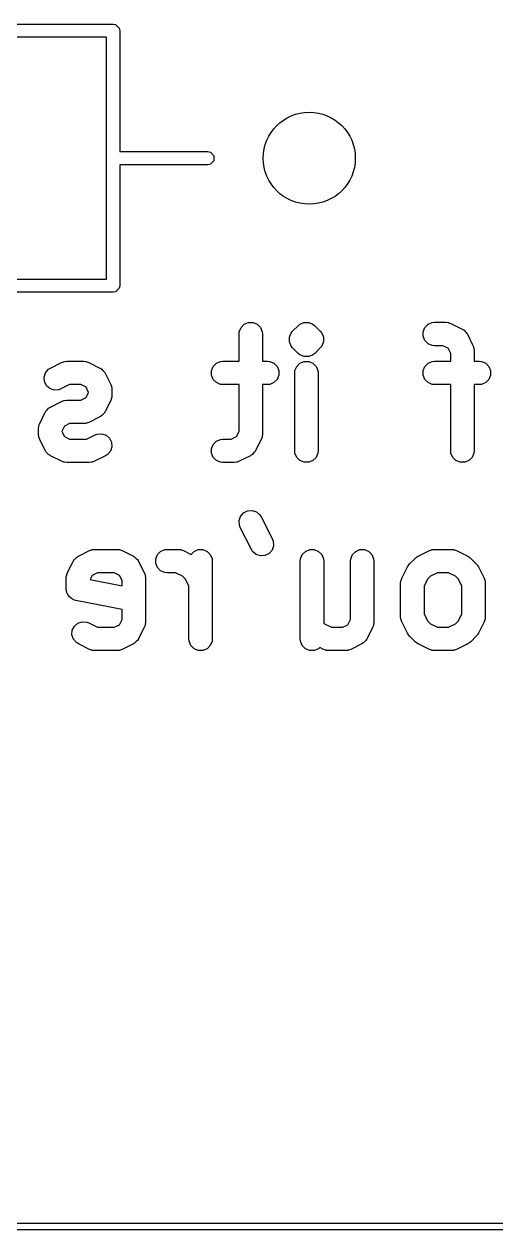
# Model space of a CAD drawing. Extents: x 50.8 to 101.6, y -101.6 to -50.8.
# Drawn here: x 89.27 to 92.86, y -101.62 to -92.45 of the extents above; entities that cross this region are included whole.
import ezdxf

# ---------------------------------------------------------------- set-up
doc = ezdxf.new("R2010")
doc.units = 0
doc.layers.add('BLACK', color=7, linetype='CONTINUOUS')

msp = doc.modelspace()

# ---------------------------------------------------------------- linework, layer by layer
at = {"layer": 'BLACK', "linetype": 'CONTINUOUS'}
for p, q in [((85.31, -92.452), (89.95, -92.452)), ((89.95, -92.452), (89.969134, -92.455806)), ((89.969134, -92.455806), (89.996194, -92.482866)), ((89.9, -92.552), (85.36, -92.552)), ((89.9, -94.392), (89.9, -92.552)), ((89.996194, -92.482866), (90, -92.502)), ((90, -92.502), (90, -93.422)), ((90, -93.422), (90.67, -93.422)), ((90.67, -93.422), (90.689134, -93.425806)), ((90.689134, -93.425806), (90.716194, -93.452866)), ((90.716194, -93.452866), (90.716194, -93.491134)), ((90.67, -93.522), (90, -93.522)), ((90, -93.522), (90, -94.442)), ((90.689134, -93.518194), (90.67, -93.522)), ((90.716194, -93.491134), (90.689134, -93.518194)), ((85.36, -94.392), (89.9, -94.392)), ((89.996194, -94.461134), (89.969134, -94.488194)), ((90, -94.442), (89.996194, -94.461134)), ((89.95, -94.492), (85.31, -94.492)), ((89.969134, -94.488194), (89.95, -94.492)), ((90.921582, -94.760013), (90.94611, -94.735485)), ((90.94611, -94.735485), (90.978156, -94.722211)), ((90.978156, -94.722211), (91.012844, -94.722211)), ((91.012844, -94.722211), (91.04489, -94.735485)), ((91.04489, -94.735485), (91.069418, -94.760013)), ((91.313638, -94.788874), (91.355971, -94.746541)), ((91.355971, -94.746541), (91.369443, -94.735485)), ((91.369443, -94.735485), (91.401489, -94.722211)), ((91.401489, -94.722211), (91.436177, -94.722211)), ((91.436177, -94.722211), (91.468223, -94.735485)), ((91.468223, -94.735485), (91.481695, -94.746541)), ((91.481695, -94.746541), (91.524028, -94.788874)), ((92.318581, -94.760013), (92.343109, -94.735485)), ((92.343109, -94.735485), (92.375155, -94.722211)), ((92.375155, -94.722211), (92.392499, -94.720503)), ((92.392499, -94.720503), (92.477166, -94.720503)), ((92.477166, -94.720503), (92.49451, -94.722211)), ((92.49451, -94.722211), (92.497461, -94.723433)), ((92.497461, -94.723433), (92.500646, -94.72366)), ((92.500646, -94.72366), (92.516923, -94.729888)), ((92.516923, -94.729888), (92.60159, -94.772221)), ((90.9066, -94.809403), (90.908308, -94.792059)), ((90.9066, -95.016836), (90.9066, -94.809403)), ((90.908308, -94.792059), (90.921582, -94.760013)), ((91.069418, -94.760013), (91.082692, -94.792059)), ((91.082692, -94.792059), (91.0844, -94.809403)), ((91.0844, -94.809403), (91.0844, -95.016836)), ((91.289308, -94.834392), (91.292475, -94.826747)), ((91.289308, -94.86908), (91.289308, -94.834392)), ((91.292475, -94.826747), (91.302582, -94.802345)), ((91.302582, -94.802345), (91.302586, -94.80234)), ((91.302586, -94.80234), (91.313638, -94.788874)), ((91.524028, -94.788874), (91.535079, -94.80234)), ((91.535079, -94.80234), (91.535084, -94.802345)), ((91.535084, -94.802345), (91.545192, -94.826747)), ((91.545192, -94.826747), (91.548358, -94.834392)), ((91.548358, -94.834392), (91.548358, -94.86908)), ((92.305307, -94.792059), (92.318581, -94.760013)), ((92.305307, -94.826747), (92.305307, -94.792059)), ((92.318581, -94.858793), (92.305307, -94.826747)), ((92.60159, -94.772221), (92.604489, -94.774046)), ((92.604489, -94.774046), (92.60586, -94.774503)), ((92.60586, -94.774503), (92.607566, -94.775982)), ((92.607566, -94.775982), (92.616339, -94.781505)), ((92.616339, -94.781505), (92.623641, -94.789925)), ((92.623641, -94.789925), (92.632064, -94.79723)), ((92.632064, -94.79723), (92.637588, -94.806006)), ((92.637588, -94.806006), (92.639065, -94.807709)), ((92.639065, -94.807709), (92.63952, -94.809076)), ((92.63952, -94.809076), (92.641348, -94.811979)), ((92.641348, -94.811979), (92.683681, -94.896646)), ((91.29185, -94.875216), (91.289308, -94.86908)), ((91.302581, -94.901125), (91.29185, -94.875216)), ((91.313637, -94.914597), (91.302581, -94.901125)), ((91.355971, -94.956931), (91.313637, -94.914597)), ((91.524029, -94.914597), (91.481696, -94.956931)), ((91.535085, -94.901125), (91.524029, -94.914597)), ((91.545816, -94.875216), (91.535085, -94.901125)), ((91.548358, -94.86908), (91.545816, -94.875216)), ((92.343109, -94.883321), (92.318581, -94.858793)), ((92.375155, -94.896595), (92.343109, -94.883321)), ((92.392499, -94.898303), (92.375155, -94.896595)), ((92.456179, -94.898303), (92.392499, -94.898303)), ((92.49557, -94.917998), (92.456179, -94.898303)), ((92.515266, -94.957389), (92.49557, -94.917998)), ((92.683681, -94.896646), (92.689909, -94.912923)), ((92.689909, -94.912923), (92.690135, -94.916107)), ((92.690135, -94.916107), (92.691358, -94.919059)), ((92.691358, -94.919059), (92.693066, -94.936403)), ((92.693066, -94.936403), (92.693066, -95.016836)), ((89.474076, -95.068556), (89.558742, -95.026222)), ((89.558742, -95.026222), (89.575019, -95.019993)), ((89.575019, -95.019993), (89.578204, -95.019766)), ((89.578204, -95.019766), (89.581156, -95.018544)), ((89.581156, -95.018544), (89.5985, -95.016836)), ((89.5985, -95.016836), (89.7255, -95.016836)), ((89.7255, -95.016836), (89.742844, -95.018544)), ((89.742844, -95.018544), (89.745795, -95.019766)), ((89.745795, -95.019766), (89.748981, -95.019993)), ((89.748981, -95.019993), (89.765258, -95.026222)), ((89.765258, -95.026222), (89.849925, -95.068556)), ((90.709915, -95.056346), (90.734443, -95.031818)), ((90.734443, -95.031818), (90.766489, -95.018544)), ((90.766489, -95.018544), (90.783833, -95.016836)), ((90.783833, -95.016836), (90.9066, -95.016836)), ((91.0844, -95.016836), (91.1225, -95.016836)), ((91.1225, -95.016836), (91.139844, -95.018544)), ((91.139844, -95.018544), (91.17189, -95.031818)), ((91.17189, -95.031818), (91.196418, -95.056346)), ((91.344915, -95.056346), (91.369443, -95.031818)), ((91.369442, -94.967988), (91.355971, -94.956931)), ((91.401488, -94.981262), (91.369442, -94.967988)), ((91.369443, -95.031818), (91.401489, -95.018544)), ((91.401489, -94.981262), (91.401488, -94.981262)), ((91.40149, -94.981262), (91.401489, -94.981262)), ((91.401489, -95.018544), (91.436177, -95.018544)), ((91.436178, -94.981262), (91.40149, -94.981262)), ((91.436177, -95.018544), (91.468223, -95.031818)), ((91.468224, -94.967988), (91.436178, -94.981262)), ((91.468223, -95.031818), (91.492751, -95.056346)), ((91.481696, -94.956931), (91.468224, -94.967988)), ((92.318581, -95.056346), (92.343109, -95.031818)), ((92.343109, -95.031818), (92.375155, -95.018544)), ((92.375155, -95.018544), (92.392499, -95.016836)), ((92.392499, -95.016836), (92.515266, -95.016836)), ((92.515266, -95.016836), (92.515266, -94.957389)), ((92.693066, -95.016836), (92.731166, -95.016836)), ((92.731166, -95.016836), (92.74851, -95.018544)), ((92.74851, -95.018544), (92.780556, -95.031818)), ((92.780556, -95.031818), (92.805084, -95.056346)), ((89.425632, -95.136952), (89.436601, -95.104044)), ((89.436601, -95.104044), (89.459327, -95.07784)), ((89.459327, -95.07784), (89.474076, -95.068556)), ((89.849925, -95.068556), (89.852823, -95.07038)), ((89.852823, -95.07038), (89.854193, -95.070837)), ((89.854193, -95.070837), (89.855898, -95.072315)), ((89.855898, -95.072315), (89.864674, -95.07784)), ((89.864674, -95.07784), (89.871979, -95.086263)), ((89.871979, -95.086263), (89.880397, -95.093564)), ((89.880397, -95.093564), (89.88592, -95.102338)), ((89.88592, -95.102338), (89.8874, -95.104044)), ((89.8874, -95.104044), (89.887856, -95.105412)), ((89.887856, -95.105412), (89.889682, -95.108313)), ((89.889682, -95.108313), (89.932014, -95.192978)), ((90.696641, -95.088392), (90.709915, -95.056346)), ((90.696641, -95.12308), (90.696641, -95.088392)), ((90.709915, -95.155126), (90.696641, -95.12308)), ((91.196418, -95.056346), (91.209692, -95.088392)), ((91.209692, -95.12308), (91.196418, -95.155126)), ((91.209692, -95.088392), (91.209692, -95.12308)), ((91.329933, -95.105736), (91.331641, -95.088392)), ((91.329933, -95.698403), (91.329933, -95.105736)), ((91.331641, -95.088392), (91.344915, -95.056346)), ((91.492751, -95.056346), (91.506025, -95.088392)), ((91.506025, -95.088392), (91.507733, -95.105736)), ((91.507733, -95.105736), (91.507733, -95.698403)), ((92.305307, -95.088392), (92.318581, -95.056346)), ((92.305307, -95.12308), (92.305307, -95.088392)), ((92.318581, -95.155126), (92.305307, -95.12308)), ((92.805084, -95.056346), (92.818358, -95.088392)), ((92.818358, -95.12308), (92.805084, -95.155126)), ((92.818358, -95.088392), (92.818358, -95.12308)), ((89.428091, -95.171551), (89.425632, -95.136952)), ((89.443604, -95.202577), (89.428091, -95.171551)), ((89.469808, -95.225303), (89.443604, -95.202577)), ((89.619486, -95.194636), (89.553592, -95.227584)), ((89.704514, -95.194636), (89.619486, -95.194636)), ((89.743904, -95.214331), (89.704514, -95.194636)), ((89.7636, -95.253723), (89.743904, -95.214331)), ((89.932014, -95.192978), (89.938243, -95.209255)), ((89.938243, -95.209255), (89.938469, -95.21244)), ((89.938469, -95.21244), (89.939692, -95.215392)), ((89.939692, -95.215392), (89.9414, -95.232736)), ((90.734443, -95.179654), (90.709915, -95.155126)), ((90.766489, -95.192928), (90.734443, -95.179654)), ((90.783833, -95.194636), (90.766489, -95.192928)), ((90.9066, -95.194636), (90.783833, -95.194636)), ((90.9066, -95.550416), (90.9066, -95.194636)), ((91.1225, -95.194636), (91.0844, -95.194636)), ((91.0844, -95.194636), (91.0844, -95.571403)), ((91.139844, -95.192928), (91.1225, -95.194636)), ((91.17189, -95.179654), (91.139844, -95.192928)), ((91.196418, -95.155126), (91.17189, -95.179654)), ((92.343109, -95.179654), (92.318581, -95.155126)), ((92.375155, -95.192928), (92.343109, -95.179654)), ((92.392499, -95.194636), (92.375155, -95.192928)), ((92.515266, -95.194636), (92.392499, -95.194636)), ((92.515266, -95.698403), (92.515266, -95.194636)), ((92.731166, -95.194636), (92.693066, -95.194636)), ((92.693066, -95.194636), (92.693066, -95.698403)), ((92.74851, -95.192928), (92.731166, -95.194636)), ((92.780556, -95.179654), (92.74851, -95.192928)), ((92.805084, -95.155126), (92.780556, -95.179654)), ((89.502716, -95.236272), (89.469808, -95.225303)), ((89.537315, -95.233813), (89.502716, -95.236272)), ((89.553592, -95.227584), (89.537315, -95.233813)), ((89.704514, -95.31317), (89.743904, -95.293475)), ((89.743904, -95.293475), (89.7636, -95.254083)), ((89.7636, -95.254083), (89.7636, -95.253723)), ((89.938243, -95.298551), (89.932014, -95.314828)), ((89.938469, -95.295365), (89.938243, -95.298551)), ((89.939692, -95.292414), (89.938469, -95.295365)), ((89.9414, -95.27507), (89.939692, -95.292414)), ((89.9414, -95.232736), (89.9414, -95.27507)), ((89.436601, -95.400377), (89.438079, -95.398671)), ((89.438079, -95.398671), (89.443604, -95.389896)), ((89.443604, -95.389896), (89.452027, -95.38259)), ((89.452027, -95.38259), (89.459328, -95.374173)), ((89.459328, -95.374173), (89.468102, -95.368649)), ((89.468102, -95.368649), (89.469808, -95.36717)), ((89.469808, -95.36717), (89.471176, -95.366713)), ((89.471176, -95.366713), (89.474077, -95.364888)), ((89.474077, -95.364888), (89.558742, -95.322556)), ((89.558742, -95.322556), (89.575019, -95.316327)), ((89.575019, -95.316327), (89.578204, -95.3161)), ((89.578204, -95.3161), (89.581156, -95.314878)), ((89.581156, -95.314878), (89.5985, -95.31317)), ((89.5985, -95.31317), (89.704514, -95.31317)), ((89.932014, -95.314828), (89.889682, -95.399493)), ((89.385757, -95.505589), (89.391986, -95.489312)), ((89.391986, -95.489312), (89.43432, -95.404645)), ((89.43432, -95.404645), (89.436144, -95.401746)), ((89.436144, -95.401746), (89.436601, -95.400377)), ((89.742844, -95.489262), (89.7255, -95.49097)), ((89.745795, -95.488039), (89.742844, -95.489262)), ((89.748981, -95.487813), (89.745795, -95.488039)), ((89.765258, -95.481584), (89.748981, -95.487813)), ((89.849925, -95.43925), (89.765258, -95.481584)), ((89.852823, -95.437425), (89.849925, -95.43925)), ((89.854193, -95.436969), (89.852823, -95.437425)), ((89.855898, -95.43549), (89.854193, -95.436969)), ((89.864674, -95.429966), (89.855898, -95.43549)), ((89.871979, -95.421542), (89.864674, -95.429966)), ((89.880397, -95.414242), (89.871979, -95.421542)), ((89.88592, -95.405467), (89.880397, -95.414242)), ((89.8874, -95.403762), (89.88592, -95.405467)), ((89.887856, -95.402393), (89.8874, -95.403762)), ((89.889682, -95.399493), (89.887856, -95.402393)), ((89.3826, -95.52907), (89.384308, -95.511726)), ((89.3826, -95.571403), (89.3826, -95.52907)), ((89.384308, -95.588747), (89.3826, -95.571403)), ((89.384308, -95.511726), (89.38553, -95.508774)), ((89.38553, -95.508774), (89.385757, -95.505589)), ((89.580095, -95.510666), (89.5604, -95.550056)), ((89.5604, -95.550056), (89.5604, -95.550417)), ((89.5604, -95.550417), (89.580095, -95.589807)), ((89.619487, -95.49097), (89.580095, -95.510666)), ((89.7255, -95.49097), (89.619487, -95.49097)), ((89.746847, -95.609503), (89.812742, -95.576556)), ((89.812742, -95.576556), (89.829019, -95.570327)), ((89.829019, -95.570327), (89.863618, -95.567868)), ((89.863618, -95.567868), (89.896526, -95.578837)), ((89.896526, -95.578837), (89.92273, -95.601564)), ((90.886904, -95.589807), (90.9066, -95.550416)), ((91.0844, -95.571403), (91.082692, -95.588747)), ((89.38553, -95.591698), (89.384308, -95.588747)), ((89.385757, -95.594884), (89.38553, -95.591698)), ((89.391986, -95.611161), (89.385757, -95.594884)), ((89.43432, -95.695828), (89.391986, -95.611161)), ((89.580095, -95.589807), (89.619487, -95.609503)), ((89.619487, -95.609503), (89.746847, -95.609503)), ((89.92273, -95.601564), (89.938243, -95.63259)), ((89.940702, -95.667189), (89.929732, -95.700097)), ((89.938243, -95.63259), (89.940702, -95.667189)), ((90.696641, -95.681059), (90.709915, -95.649013)), ((90.709915, -95.649013), (90.734443, -95.624485)), ((90.734443, -95.624485), (90.766489, -95.611211)), ((90.766489, -95.611211), (90.783833, -95.609503)), ((90.783833, -95.609503), (90.847513, -95.609503)), ((90.847513, -95.609503), (90.886904, -95.589807)), ((91.075015, -95.61116), (91.032682, -95.695827)), ((91.081243, -95.594883), (91.075015, -95.61116)), ((91.081469, -95.591698), (91.081243, -95.594883)), ((91.082692, -95.588747), (91.081469, -95.591698)), ((89.436144, -95.698726), (89.43432, -95.695828)), ((89.436601, -95.700096), (89.436144, -95.698726)), ((89.438079, -95.701801), (89.436601, -95.700096)), ((89.443604, -95.710577), (89.438079, -95.701801)), ((89.452027, -95.717882), (89.443604, -95.710577)), ((89.459328, -95.7263), (89.452027, -95.717882)), ((89.468102, -95.731823), (89.459328, -95.7263)), ((89.469808, -95.733303), (89.468102, -95.731823)), ((89.471176, -95.733759), (89.469808, -95.733303)), ((89.474077, -95.735585), (89.471176, -95.733759)), ((89.558742, -95.777917), (89.474077, -95.735585)), ((89.892257, -95.735585), (89.807591, -95.777918)), ((89.907006, -95.726301), (89.892257, -95.735585)), ((89.929732, -95.700097), (89.907006, -95.726301)), ((90.696641, -95.715747), (90.696641, -95.681059)), ((90.709915, -95.747793), (90.696641, -95.715747)), ((90.734443, -95.772321), (90.709915, -95.747793)), ((90.992924, -95.735585), (90.908257, -95.777918)), ((90.995823, -95.733759), (90.992924, -95.735585)), ((90.997194, -95.733303), (90.995823, -95.733759)), ((90.9989, -95.731823), (90.997194, -95.733303)), ((91.007673, -95.726301), (90.9989, -95.731823)), ((91.014975, -95.71788), (91.007673, -95.726301)), ((91.023398, -95.710576), (91.014975, -95.71788)), ((91.028922, -95.701799), (91.023398, -95.710576)), ((91.030399, -95.700097), (91.028922, -95.701799)), ((91.030854, -95.698729), (91.030399, -95.700097)), ((91.032682, -95.695827), (91.030854, -95.698729)), ((91.331641, -95.715747), (91.329933, -95.698403)), ((91.344915, -95.747793), (91.331641, -95.715747)), ((91.369443, -95.772321), (91.344915, -95.747793)), ((91.492751, -95.747793), (91.468223, -95.772321)), ((91.506025, -95.715747), (91.492751, -95.747793)), ((91.507733, -95.698403), (91.506025, -95.715747)), ((92.516974, -95.715747), (92.515266, -95.698403)), ((92.530248, -95.747793), (92.516974, -95.715747)), ((92.554776, -95.772321), (92.530248, -95.747793)), ((92.678084, -95.747793), (92.653556, -95.772321)), ((92.691358, -95.715747), (92.678084, -95.747793)), ((92.693066, -95.698403), (92.691358, -95.715747)), ((89.575019, -95.784146), (89.558742, -95.777917)), ((89.578204, -95.784372), (89.575019, -95.784146)), ((89.581156, -95.785595), (89.578204, -95.784372)), ((89.5985, -95.787303), (89.581156, -95.785595)), ((89.767834, -95.787303), (89.5985, -95.787303)), ((89.785178, -95.785595), (89.767834, -95.787303)), ((89.788129, -95.784372), (89.785178, -95.785595)), ((89.791315, -95.784146), (89.788129, -95.784372)), ((89.807591, -95.777918), (89.791315, -95.784146)), ((90.766489, -95.785595), (90.734443, -95.772321)), ((90.783833, -95.787303), (90.766489, -95.785595)), ((90.8685, -95.787303), (90.783833, -95.787303)), ((90.885844, -95.785595), (90.8685, -95.787303)), ((90.888795, -95.784372), (90.885844, -95.785595)), ((90.89198, -95.784146), (90.888795, -95.784372)), ((90.908257, -95.777918), (90.89198, -95.784146)), ((91.401489, -95.785595), (91.369443, -95.772321)), ((91.436177, -95.785595), (91.401489, -95.785595)), ((91.468223, -95.772321), (91.436177, -95.785595)), ((92.586822, -95.785595), (92.554776, -95.772321)), ((92.62151, -95.785595), (92.586822, -95.785595)), ((92.653556, -95.772321), (92.62151, -95.785595)), ((90.907295, -96.229524), (90.918264, -96.196616)), ((90.918264, -96.196616), (90.940991, -96.170412)), ((90.940991, -96.170412), (90.972017, -96.1549)), ((90.972017, -96.1549), (91.006616, -96.152441)), ((91.006616, -96.152441), (91.039524, -96.16341)), ((91.039524, -96.16341), (91.065728, -96.186137)), ((91.065728, -96.186137), (91.075012, -96.200886)), ((91.075012, -96.200886), (91.159678, -96.370219)), ((90.909754, -96.264123), (90.907295, -96.229524)), ((90.915982, -96.2804), (90.909754, -96.264123)), ((91.000648, -96.449733), (90.915982, -96.2804)), ((91.159678, -96.370219), (91.165907, -96.386496)), ((91.165907, -96.386496), (91.168365, -96.421095)), ((89.682838, -96.501621), (89.685739, -96.499796)), ((89.685739, -96.499796), (89.770407, -96.457462)), ((89.770407, -96.457462), (89.786683, -96.451233)), ((89.786683, -96.451233), (89.789868, -96.451006)), ((89.789868, -96.451006), (89.79282, -96.449784)), ((89.79282, -96.449784), (89.810164, -96.448076)), ((89.810164, -96.448076), (89.979497, -96.448076)), ((89.979497, -96.448076), (89.996841, -96.449784)), ((89.996841, -96.449784), (89.999792, -96.451006)), ((89.999792, -96.451006), (90.002978, -96.451233)), ((90.002978, -96.451233), (90.019255, -96.457462)), ((90.019255, -96.457462), (90.103922, -96.499796)), ((90.103922, -96.499796), (90.10682, -96.50162)), ((90.273305, -96.519632), (90.286579, -96.487586)), ((90.286579, -96.487586), (90.311107, -96.463058)), ((90.311107, -96.463058), (90.343153, -96.449784)), ((90.343153, -96.449784), (90.360497, -96.448076)), ((90.360497, -96.448076), (90.445164, -96.448076)), ((90.445164, -96.448076), (90.462508, -96.449784)), ((90.462508, -96.449784), (90.465459, -96.451006)), ((90.465459, -96.451006), (90.468645, -96.451233)), ((90.468645, -96.451233), (90.484922, -96.457462)), ((90.484922, -96.457462), (90.542108, -96.486056)), ((90.542108, -96.486056), (90.565107, -96.463058)), ((90.565107, -96.463058), (90.597153, -96.449784)), ((90.597153, -96.449784), (90.631841, -96.449784)), ((90.631841, -96.449784), (90.663887, -96.463058)), ((90.663887, -96.463058), (90.688415, -96.487586)), ((90.688415, -96.487586), (90.701689, -96.519632)), ((91.009933, -96.464482), (91.000648, -96.449733)), ((91.036137, -96.487209), (91.009933, -96.464482)), ((91.069044, -96.498178), (91.036137, -96.487209)), ((91.103643, -96.49572), (91.069044, -96.498178)), ((91.134669, -96.480207), (91.103643, -96.49572)), ((91.157396, -96.454003), (91.134669, -96.480207)), ((91.168365, -96.421095), (91.157396, -96.454003)), ((91.373971, -96.519632), (91.387245, -96.487586)), ((91.387245, -96.487586), (91.411773, -96.463058)), ((91.411773, -96.463058), (91.443819, -96.449784)), ((91.443819, -96.449784), (91.478507, -96.449784)), ((91.478507, -96.449784), (91.510553, -96.463058)), ((91.510553, -96.463058), (91.535081, -96.487586)), ((91.535081, -96.487586), (91.548355, -96.519632)), ((91.754971, -96.519632), (91.768245, -96.487586)), ((91.768245, -96.487586), (91.792773, -96.463058)), ((91.792773, -96.463058), (91.824819, -96.449784)), ((91.824819, -96.449784), (91.859507, -96.449784)), ((91.859507, -96.449784), (91.891553, -96.463058)), ((91.891553, -96.463058), (91.916081, -96.487586)), ((91.916081, -96.487586), (91.929355, -96.519632)), ((92.260608, -96.504493), (92.268071, -96.499796)), ((92.268071, -96.499796), (92.352739, -96.457462)), ((92.352739, -96.457462), (92.369015, -96.451233)), ((92.369015, -96.451233), (92.3722, -96.451006)), ((92.3722, -96.451006), (92.375152, -96.449784)), ((92.375152, -96.449784), (92.392496, -96.448076)), ((92.392496, -96.448076), (92.519496, -96.448076)), ((92.519496, -96.448076), (92.53684, -96.449784)), ((92.53684, -96.449784), (92.539791, -96.451006)), ((92.539791, -96.451006), (92.542977, -96.451233)), ((92.542977, -96.451233), (92.559254, -96.457462)), ((92.559254, -96.457462), (92.643921, -96.499796)), ((92.643921, -96.499796), (92.651383, -96.504493)), ((89.603649, -96.624219), (89.645982, -96.539553)), ((89.645982, -96.539553), (89.647807, -96.536652)), ((89.647807, -96.536652), (89.648264, -96.535284)), ((89.648264, -96.535284), (89.649741, -96.53358)), ((89.649741, -96.53358), (89.655266, -96.524804)), ((89.655266, -96.524804), (89.663686, -96.5175)), ((89.663686, -96.5175), (89.67099, -96.50908)), ((89.67099, -96.50908), (89.679766, -96.503555)), ((89.679766, -96.503555), (89.68147, -96.502078)), ((89.68147, -96.502078), (89.682838, -96.501621)), ((90.10682, -96.50162), (90.10819, -96.502077)), ((90.10819, -96.502077), (90.109895, -96.503555)), ((90.109895, -96.503555), (90.118671, -96.50908)), ((90.118671, -96.50908), (90.125976, -96.517503)), ((90.125976, -96.517503), (90.134394, -96.524804)), ((90.134394, -96.524804), (90.139917, -96.533578)), ((90.139917, -96.533578), (90.141397, -96.535284)), ((90.141397, -96.535284), (90.141853, -96.536652)), ((90.141853, -96.536652), (90.143679, -96.539553)), ((90.143679, -96.539553), (90.186011, -96.624218)), ((90.273305, -96.55432), (90.273305, -96.519632)), ((90.286579, -96.586366), (90.273305, -96.55432)), ((90.311107, -96.610894), (90.286579, -96.586366)), ((90.701689, -96.519632), (90.703397, -96.536976)), ((90.703397, -96.536976), (90.703397, -97.129643)), ((91.372263, -96.536976), (91.373971, -96.519632)), ((91.372263, -97.129643), (91.372263, -96.536976)), ((91.548355, -96.519632), (91.550063, -96.536976)), ((91.550063, -96.536976), (91.550063, -97.008152)), ((91.753263, -96.536976), (91.754971, -96.519632)), ((91.753263, -96.981656), (91.753263, -96.536976)), ((91.929355, -96.519632), (91.931063, -96.536976)), ((91.931063, -96.536976), (91.931063, -97.002643)), ((92.143648, -96.666553), (92.185981, -96.581886)), ((92.185981, -96.581886), (92.190679, -96.57442)), ((92.190679, -96.57442), (92.191578, -96.572253)), ((92.191578, -96.572253), (92.19358, -96.569812)), ((92.19358, -96.569812), (92.195265, -96.567137)), ((92.195265, -96.567137), (92.197039, -96.565598)), ((92.197039, -96.565598), (92.202634, -96.558781)), ((92.202634, -96.558781), (92.244967, -96.516448)), ((92.244967, -96.516448), (92.251783, -96.510853)), ((92.251783, -96.510853), (92.253322, -96.50908)), ((92.253322, -96.50908), (92.255996, -96.507396)), ((92.255996, -96.507396), (92.258439, -96.505392)), ((92.258439, -96.505392), (92.260608, -96.504493)), ((92.651383, -96.504493), (92.653553, -96.505392)), ((92.653553, -96.505392), (92.655995, -96.507396)), ((92.655995, -96.507396), (92.65867, -96.50908)), ((92.65867, -96.50908), (92.660208, -96.510853)), ((92.660208, -96.510853), (92.667025, -96.516448)), ((92.667025, -96.516448), (92.709358, -96.558781)), ((92.709358, -96.558781), (92.714952, -96.565597)), ((92.714952, -96.565597), (92.716727, -96.567137)), ((92.716727, -96.567137), (92.718411, -96.569812)), ((92.718411, -96.569812), (92.720414, -96.572253)), ((92.720414, -96.572253), (92.721312, -96.57442)), ((92.721312, -96.57442), (92.726011, -96.581886)), ((92.726011, -96.581886), (92.768344, -96.666553)), ((89.594264, -96.663976), (89.595972, -96.646632)), ((89.594264, -96.748643), (89.594264, -96.663976)), ((89.595972, -96.646632), (89.597194, -96.64368)), ((89.597194, -96.64368), (89.597421, -96.640495)), ((89.597421, -96.640495), (89.603649, -96.624219)), ((89.791759, -96.645571), (89.776246, -96.676598)), ((89.776246, -96.676598), (90.017597, -96.724868)), ((89.83115, -96.625876), (89.791759, -96.645571)), ((89.958511, -96.625876), (89.83115, -96.625876)), ((89.997901, -96.645571), (89.958511, -96.625876)), ((90.017597, -96.684963), (89.997901, -96.645571)), ((90.186011, -96.624218), (90.19224, -96.640495)), ((90.19224, -96.640495), (90.192466, -96.64368)), ((90.192466, -96.64368), (90.193689, -96.646632)), ((90.193689, -96.646632), (90.195397, -96.663976)), ((90.195397, -96.663976), (90.195397, -97.002643)), ((90.343153, -96.624168), (90.311107, -96.610894)), ((90.360497, -96.625876), (90.343153, -96.624168)), ((90.424178, -96.625876), (90.360497, -96.625876)), ((90.477168, -96.652371), (90.424178, -96.625876)), ((90.499101, -96.674304), (90.477168, -96.652371)), ((90.525597, -96.727296), (90.499101, -96.674304)), ((92.137193, -96.686014), (92.13742, -96.68283)), ((92.13742, -96.68283), (92.143648, -96.666553)), ((92.338559, -96.674303), (92.312063, -96.727296)), ((92.360491, -96.652371), (92.338559, -96.674303)), ((92.413482, -96.625876), (92.360491, -96.652371)), ((92.49851, -96.625876), (92.413482, -96.625876)), ((92.5515, -96.652371), (92.49851, -96.625876)), ((92.573432, -96.674303), (92.5515, -96.652371)), ((92.599929, -96.727296), (92.573432, -96.674303)), ((92.768344, -96.666553), (92.774572, -96.68283)), ((92.774572, -96.68283), (92.774798, -96.686014)), ((89.595972, -96.765987), (89.594264, -96.748643)), ((89.599304, -96.774033), (89.595972, -96.765987)), ((89.600995, -96.782577), (89.599304, -96.774033)), ((90.017597, -96.724868), (90.017597, -96.684963)), ((90.525597, -97.129643), (90.525597, -96.727296)), ((92.134263, -96.70631), (92.135971, -96.688966)), ((92.134263, -96.96031), (92.134263, -96.70631)), ((92.135971, -96.688966), (92.137193, -96.686014)), ((92.312063, -96.727296), (92.312063, -96.939323)), ((92.599929, -96.939323), (92.599929, -96.727296)), ((92.774798, -96.686014), (92.776021, -96.688966)), ((92.776021, -96.688966), (92.777729, -96.70631)), ((92.777729, -96.70631), (92.777729, -96.96031)), ((89.605877, -96.7899), (89.600995, -96.782577)), ((89.609246, -96.798033), (89.605877, -96.7899)), ((89.615406, -96.804193), (89.609246, -96.798033)), ((89.620237, -96.811439), (89.615406, -96.804193)), ((89.627548, -96.816335), (89.620237, -96.811439)), ((89.633774, -96.822561), (89.627548, -96.816335)), ((89.641821, -96.825894), (89.633774, -96.822561)), ((89.649057, -96.83074), (89.641821, -96.825894)), ((89.665729, -96.835817), (89.649057, -96.83074)), ((90.017597, -96.90619), (89.665729, -96.835817)), ((90.017597, -96.981656), (90.017597, -96.90619)), ((92.312063, -96.939323), (92.338558, -96.992314)), ((92.573432, -96.992317), (92.599929, -96.939323)), ((89.639754, -97.06383), (89.655266, -97.032804)), ((89.655266, -97.032804), (89.68147, -97.010077)), ((89.68147, -97.010077), (89.714378, -96.999108)), ((89.714378, -96.999108), (89.748977, -97.001567)), ((89.748977, -97.001567), (89.765254, -97.007795)), ((89.765254, -97.007795), (89.831151, -97.040743)), ((89.831151, -97.040743), (89.95851, -97.040743)), ((89.95851, -97.040743), (89.997901, -97.021047)), ((89.997901, -97.021047), (90.017597, -96.981656)), ((90.186012, -97.0424), (90.143679, -97.127067)), ((90.19224, -97.026123), (90.186012, -97.0424)), ((90.192466, -97.022938), (90.19224, -97.026123)), ((90.193689, -97.019987), (90.192466, -97.022938)), ((90.195397, -97.002643), (90.193689, -97.019987)), ((91.550063, -97.008152), (91.556157, -97.014247)), ((91.556157, -97.014247), (91.60915, -97.040743)), ((91.60915, -97.040743), (91.694176, -97.040743)), ((91.694176, -97.040743), (91.733567, -97.021047)), ((91.733567, -97.021047), (91.753263, -96.981656)), ((91.921678, -97.0424), (91.879345, -97.127067)), ((91.927906, -97.026123), (91.921678, -97.0424)), ((91.928132, -97.022938), (91.927906, -97.026123)), ((91.929355, -97.019987), (91.928132, -97.022938)), ((91.931063, -97.002643), (91.929355, -97.019987)), ((92.135971, -96.977654), (92.134263, -96.96031)), ((92.137193, -96.980605), (92.135971, -96.977654)), ((92.13742, -96.983791), (92.137193, -96.980605)), ((92.143648, -97.000067), (92.13742, -96.983791)), ((92.185981, -97.084733), (92.143648, -97.000067)), ((92.338558, -96.992314), (92.36049, -97.014247)), ((92.36049, -97.014247), (92.413483, -97.040743)), ((92.413483, -97.040743), (92.498509, -97.040743)), ((92.498509, -97.040743), (92.551502, -97.014246)), ((92.551502, -97.014246), (92.573432, -96.992317)), ((92.768343, -97.000068), (92.726011, -97.084733)), ((92.774572, -96.983791), (92.768343, -97.000068)), ((92.774798, -96.980605), (92.774572, -96.983791)), ((92.776021, -96.977654), (92.774798, -96.980605)), ((92.777729, -96.96031), (92.776021, -96.977654)), ((89.637295, -97.098429), (89.639754, -97.06383)), ((89.648264, -97.131337), (89.637295, -97.098429)), ((89.670991, -97.157541), (89.648264, -97.131337)), ((90.134395, -97.141816), (90.125972, -97.14912)), ((90.139919, -97.133039), (90.134395, -97.141816)), ((90.141396, -97.131337), (90.139919, -97.133039)), ((90.141851, -97.129969), (90.141396, -97.131337)), ((90.143679, -97.127067), (90.141851, -97.129969)), ((90.527305, -97.146987), (90.525597, -97.129643)), ((90.703397, -97.129643), (90.701689, -97.146987)), ((91.373971, -97.146987), (91.372263, -97.129643)), ((91.870061, -97.141816), (91.861638, -97.14912)), ((91.875585, -97.133039), (91.870061, -97.141816)), ((91.877062, -97.131337), (91.875585, -97.133039)), ((91.877517, -97.129969), (91.877062, -97.131337)), ((91.879345, -97.127067), (91.877517, -97.129969)), ((92.190678, -97.092195), (92.185981, -97.084733)), ((92.191577, -97.094365), (92.190678, -97.092195)), ((92.193581, -97.096807), (92.191577, -97.094365)), ((92.195265, -97.099482), (92.193581, -97.096807)), ((92.197038, -97.10102), (92.195265, -97.099482)), ((92.202633, -97.107837), (92.197038, -97.10102)), ((92.244967, -97.150171), (92.202633, -97.107837)), ((92.709359, -97.107837), (92.667026, -97.150171)), ((92.714955, -97.101017), (92.709359, -97.107837)), ((92.716726, -97.099482), (92.714955, -97.101017)), ((92.718406, -97.096811), (92.716726, -97.099482)), ((92.720415, -97.094365), (92.718406, -97.096811)), ((92.721314, -97.092193), (92.720415, -97.094365)), ((92.726011, -97.084733), (92.721314, -97.092193)), ((89.68574, -97.166825), (89.670991, -97.157541)), ((89.770407, -97.209158), (89.68574, -97.166825)), ((89.786684, -97.215386), (89.770407, -97.209158)), ((89.789868, -97.215612), (89.786684, -97.215386)), ((89.79282, -97.216835), (89.789868, -97.215612)), ((89.810164, -97.218543), (89.79282, -97.216835)), ((89.979497, -97.218543), (89.810164, -97.218543)), ((89.996841, -97.216835), (89.979497, -97.218543)), ((89.999792, -97.215612), (89.996841, -97.216835)), ((90.002977, -97.215386), (89.999792, -97.215612)), ((90.019254, -97.209158), (90.002977, -97.215386)), ((90.103921, -97.166825), (90.019254, -97.209158)), ((90.10682, -97.164999), (90.103921, -97.166825)), ((90.108191, -97.164543), (90.10682, -97.164999)), ((90.109897, -97.163063), (90.108191, -97.164543)), ((90.11867, -97.157541), (90.109897, -97.163063)), ((90.125972, -97.14912), (90.11867, -97.157541)), ((90.540579, -97.179033), (90.527305, -97.146987)), ((90.565107, -97.203561), (90.540579, -97.179033)), ((90.597153, -97.216835), (90.565107, -97.203561)), ((90.631841, -97.216835), (90.597153, -97.216835)), ((90.663887, -97.203561), (90.631841, -97.216835)), ((90.688415, -97.179033), (90.663887, -97.203561)), ((90.701689, -97.146987), (90.688415, -97.179033)), ((91.387245, -97.179033), (91.373971, -97.146987)), ((91.411773, -97.203561), (91.387245, -97.179033)), ((91.443819, -97.216835), (91.411773, -97.203561)), ((91.478507, -97.216835), (91.443819, -97.216835)), ((91.510553, -97.203561), (91.478507, -97.216835)), ((91.519439, -97.194674), (91.510553, -97.203561)), ((91.548406, -97.209158), (91.519439, -97.194674)), ((91.564683, -97.215386), (91.548406, -97.209158)), ((91.567867, -97.215612), (91.564683, -97.215386)), ((91.570819, -97.216835), (91.567867, -97.215612)), ((91.588163, -97.218543), (91.570819, -97.216835)), ((91.715163, -97.218543), (91.588163, -97.218543)), ((91.732507, -97.216835), (91.715163, -97.218543)), ((91.735458, -97.215612), (91.732507, -97.216835)), ((91.738643, -97.215386), (91.735458, -97.215612)), ((91.75492, -97.209158), (91.738643, -97.215386)), ((91.839587, -97.166825), (91.75492, -97.209158)), ((91.842486, -97.164999), (91.839587, -97.166825)), ((91.843857, -97.164543), (91.842486, -97.164999)), ((91.845563, -97.163063), (91.843857, -97.164543)), ((91.854336, -97.157541), (91.845563, -97.163063)), ((91.861638, -97.14912), (91.854336, -97.157541)), ((92.251783, -97.155766), (92.244967, -97.150171)), ((92.253323, -97.157541), (92.251783, -97.155766)), ((92.255995, -97.159223), (92.253323, -97.157541)), ((92.258438, -97.161228), (92.255995, -97.159223)), ((92.260608, -97.162127), (92.258438, -97.161228)), ((92.268072, -97.166825), (92.260608, -97.162127)), ((92.352739, -97.209158), (92.268072, -97.166825)), ((92.369016, -97.215386), (92.352739, -97.209158)), ((92.3722, -97.215612), (92.369016, -97.215386)), ((92.375152, -97.216835), (92.3722, -97.215612)), ((92.392496, -97.218543), (92.375152, -97.216835)), ((92.519496, -97.218543), (92.392496, -97.218543)), ((92.53684, -97.216835), (92.519496, -97.218543)), ((92.539791, -97.215612), (92.53684, -97.216835)), ((92.542976, -97.215386), (92.539791, -97.215612)), ((92.559253, -97.209158), (92.542976, -97.215386)), ((92.64392, -97.166825), (92.559253, -97.209158)), ((92.651383, -97.162127), (92.64392, -97.166825)), ((92.653554, -97.161228), (92.651383, -97.162127)), ((92.655996, -97.159222), (92.653554, -97.161228)), ((92.658669, -97.157541), (92.655996, -97.159222)), ((92.660207, -97.155767), (92.658669, -97.157541)), ((92.667026, -97.150171), (92.660207, -97.155767)), ((54.61, -101.575), (97.79, -101.575)), ((97.79, -101.625), (54.61, -101.625))]:
    msp.add_line(p, q, dxfattribs=at)
at = {"layer": 'BLACK'}
msp.add_circle((91.44, -93.472), 0.35, dxfattribs=at)
msp.add_circle((91.44, -93.472), 0.35, dxfattribs=at)

doc.saveas('drawing.dxf')
